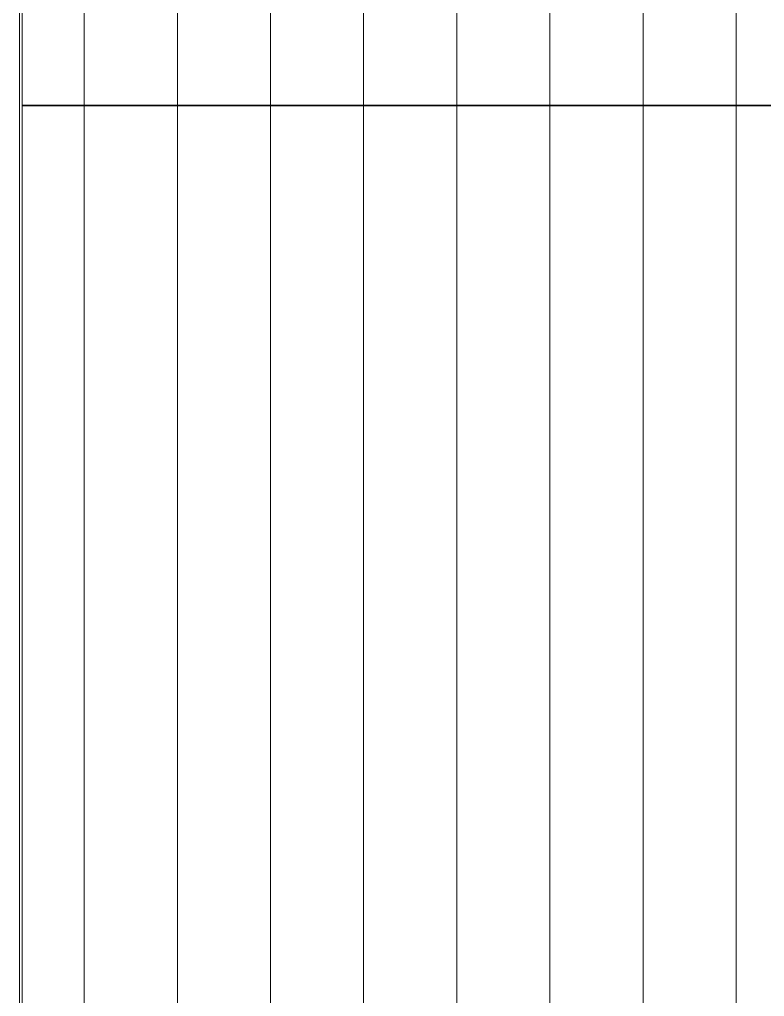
# Model space of a CAD drawing. Header units: millimetres. Extents: x -153298 to 620751, y -313239 to 250031.
# Drawn here: x 10744 to 11343, y -298631 to -297846 of the extents above; entities that cross this region are included whole.
import ezdxf

# ---------------------------------------------------------------- set-up
doc = ezdxf.new("R2010")
doc.units = ezdxf.units.MM
for name, color, linetype, lineweight in [('A-GENM', 7, 'Continuous', 9), ('A-GLAZ-CURT', 7, 'Continuous', 9), ('WALL-E', 7, 'Continuous', 35)]:
    doc.layers.add(name, color=color, linetype=linetype, lineweight=lineweight)

# ---------------------------------------------------------------- blocks, each defined once
blk = doc.blocks.new('DPA_CP_Entrance Louver Grill Vertical Z - Louver Grill Vertical Z-18397856-2140-01 ENTRANCE 1 ELEVATION 2')
at = {"layer": 'A-GLAZ-CURT', "color": 7}
for p, q in [((-13927.35, 105550), (-13927.35, 113945.12)), ((-13927.35, 105550), (-13927.35, 113945.12)), ((-13925.35, 105550), (-13925.35, 113945.12)), ((-13925.35, 113945.12), (-13925.35, 105550)), ((-13925.35, 105610), (-13925.35, 113895.12)), ((-13925.35, 113150), (-13925.35, 106550))]:
    blk.add_line(p, q, dxfattribs=at)
blk = doc.blocks.new('GM_Louver Grill Vertical Z - Z Profile-V478-2140-01 ENTRANCE 1 ELEVATION 2')
at = {"layer": 'A-GENM', "color": 7}
blk.add_line((-13800.48, 105550), (-13800.48, 113945.12), dxfattribs=at)

msp = doc.modelspace()

# ---------------------------------------------------------------- linework, layer by layer
at = {"layer": 'WALL-E', "color": 7}
for p, q in [((11769.1524, -297914.7103), (10745.819, -297914.7103)), ((10745.819, -297914.7103), (11769.1524, -297914.7103))]:
    msp.add_line(p, q, dxfattribs=at)

# ---------------------------------------------------------------- block references
at = {"layer": 'A-GENM', "color": 7}
for p in [(24596.3011, -411064.7103), (24671.1729, -411064.7103), (24746.0447, -411064.7103), (24820.9165, -411064.7103), (24895.7883, -411064.7103), (24970.6601, -411064.7103), (25045.5319, -411064.7103), (25120.4037, -411064.7103)]:
    msp.add_blockref('GM_Louver Grill Vertical Z - Z Profile-V478-2140-01 ENTRANCE 1 ELEVATION 2', p, dxfattribs=at)
at = {"layer": 'A-GLAZ-CURT', "color": 7}
msp.add_blockref('DPA_CP_Entrance Louver Grill Vertical Z - Louver Grill Vertical Z-18397856-2140-01 ENTRANCE 1 ELEVATION 2', (24671.1729, -411064.7103), dxfattribs=at)

doc.saveas('drawing.dxf')
